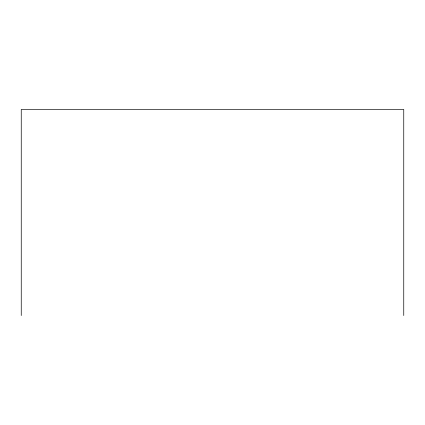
<?xml version="1.0" encoding="UTF-8"?>
<svg xmlns="http://www.w3.org/2000/svg" width="425" height="425" viewBox="0 0 425 425"><rect width="100%" height="100%" fill="white"/><g stroke="black" fill="none" stroke-linecap="round" stroke-linejoin="round"><path stroke-width="0.64" d="M403.75 315.541L403.75 109.459L21.25 109.459L21.25 315.541"/></g></svg>
